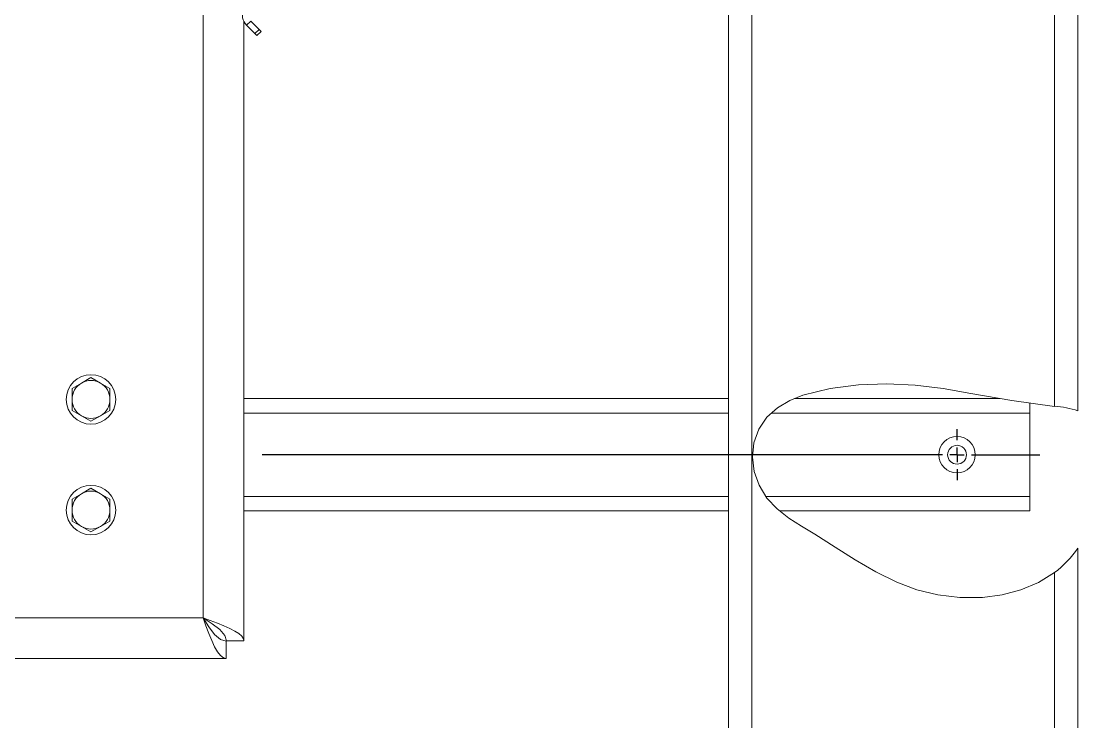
# Model space of a CAD drawing. Header units: millimetres. Extents: x -283029 to -254660, y -24907 to 10674.
# Drawn here: x -278949.89 to -278937.45, y -18310.39 to -18302.15 of the extents above; entities that cross this region are included whole.
import ezdxf

# ---------------------------------------------------------------- set-up
doc = ezdxf.new("R2010")
doc.units = ezdxf.units.MM
doc.header["$LTSCALE"] = 100

# ---------------------------------------------------------------- blocks, each defined once
blk = doc.blocks.new('SW_CENTERMARKSYMBOL_15')
at = {"color": 0, "linetype": 'Continuous'}
for p, q in [((0, 0.5), (0, 23.876)), ((-0.5, 0), (-0.875, 0)), ((0, 0), (-0.25, 0)), ((0, 0), (0, 0.25)), ((0, 0), (0, -0.25)), ((0, 0), (0.25, 0)), ((0.5, 0), (0.875, 0)), ((0, -0.5), (0, -2.839))]:
    blk.add_line(p, q, dxfattribs=at)

msp = doc.modelspace()

# ---------------------------------------------------------------- linework, layer by layer
at = {"color": 1, "linetype": 'Continuous', "lineweight": 0}
for p, q in [((-278947.746, -18309.169), (-278947.746, -18299.445)), ((-278941.564, -18321.259), (-278941.564, -18300.984)), ((-278941.29, -18321.259), (-278941.29, -18300.984)), ((-278937.729, -18306.682), (-278937.729, -18300.984)), ((-278937.455, -18306.735), (-278937.455, -18300.984)), ((-278947.267, -18309.441), (-278947.267, -18302.155)), ((-278947.185, -18302.153), (-278947.234, -18302.201)), ((-278947.234, -18302.201), (-278947.137, -18302.298)), ((-278947.185, -18302.153), (-278947.088, -18302.249)), ((-278947.137, -18302.298), (-278947.088, -18302.249)), ((-278947.088, -18302.249), (-278947.064, -18302.274)), ((-278947.137, -18302.298), (-278947.113, -18302.322)), ((-278947.113, -18302.322), (-278947.064, -18302.274)), ((-278949.065, -18306.344), (-278949.176, -18306.408)), ((-278949.065, -18306.344), (-278948.953, -18306.408)), ((-278949.176, -18306.408), (-278949.287, -18306.472)), ((-278949.287, -18306.601), (-278949.287, -18306.472)), ((-278948.953, -18306.408), (-278948.842, -18306.472)), ((-278948.842, -18306.601), (-278948.842, -18306.472)), ((-278949.287, -18306.729), (-278949.287, -18306.601)), ((-278948.842, -18306.729), (-278948.842, -18306.601)), ((-278941.564, -18306.59), (-278947.267, -18306.59)), ((-278938.368, -18306.59), (-278940.787, -18306.59)), ((-278949.176, -18306.793), (-278949.287, -18306.729)), ((-278948.953, -18306.793), (-278948.842, -18306.729)), ((-278938.02, -18306.762), (-278938.02, -18306.643)), ((-278949.065, -18306.858), (-278949.176, -18306.793)), ((-278949.065, -18306.858), (-278948.953, -18306.793)), ((-278941.564, -18306.762), (-278947.267, -18306.762)), ((-278938.02, -18306.762), (-278941.059, -18306.762)), ((-278938.02, -18307.741), (-278938.02, -18306.762)), ((-278949.176, -18307.709), (-278949.287, -18307.774)), ((-278949.065, -18307.645), (-278949.176, -18307.709)), ((-278949.065, -18307.645), (-278948.953, -18307.709)), ((-278948.953, -18307.709), (-278948.842, -18307.774)), ((-278949.287, -18307.902), (-278949.287, -18307.774)), ((-278948.842, -18307.902), (-278948.842, -18307.774)), ((-278941.564, -18307.741), (-278947.267, -18307.741)), ((-278938.02, -18307.741), (-278941.124, -18307.741)), ((-278938.02, -18307.912), (-278938.02, -18307.741)), ((-278949.287, -18308.031), (-278949.287, -18307.902)), ((-278948.842, -18308.031), (-278948.842, -18307.902)), ((-278941.564, -18307.912), (-278947.267, -18307.912)), ((-278938.02, -18307.912), (-278940.961, -18307.912)), ((-278949.176, -18308.095), (-278949.287, -18308.031)), ((-278949.065, -18308.159), (-278949.176, -18308.095)), ((-278949.065, -18308.159), (-278948.953, -18308.095)), ((-278948.953, -18308.095), (-278948.842, -18308.031)), ((-278937.455, -18321.259), (-278937.455, -18308.349)), ((-278937.729, -18321.259), (-278937.729, -18308.637)), ((-278969.391, -18309.169), (-278947.746, -18309.169)), ((-278947.475, -18309.443), (-278947.475, -18309.649)), ((-278947.267, -18309.441), (-278947.472, -18309.441)), ((-278969.662, -18309.649), (-278947.475, -18309.649))]:
    msp.add_line(p, q, dxfattribs=at)
for points in [[(-278937.729, -18308.637), (-278937.916, -18308.754), (-278938.124, -18308.841), (-278938.346, -18308.899), (-278938.576, -18308.929), (-278938.842, -18308.931), (-278939.102, -18308.9), (-278939.351, -18308.839), (-278939.585, -18308.751), (-278939.833, -18308.628), (-278940.074, -18308.487), (-278940.311, -18308.336), (-278940.551, -18308.185), (-278940.705, -18308.092), (-278940.855, -18307.995), (-278940.993, -18307.887), (-278941.112, -18307.76), (-278941.205, -18307.609), (-278941.262, -18307.448), (-278941.284, -18307.279), (-278941.266, -18307.11), (-278941.207, -18306.951), (-278941.113, -18306.811), (-278940.99, -18306.698), (-278940.845, -18306.614), (-278940.691, -18306.552), (-278940.367, -18306.474), (-278940.036, -18306.43), (-278939.704, -18306.416), (-278939.37, -18306.432), (-278939.039, -18306.474), (-278938.712, -18306.53), (-278938.231, -18306.614), (-278937.729, -18306.682)], [(-278947.475, -18309.649), (-278947.508, -18309.639), (-278947.542, -18309.612), (-278947.576, -18309.568), (-278947.61, -18309.508), (-278947.644, -18309.436), (-278947.678, -18309.353), (-278947.712, -18309.263), (-278947.746, -18309.169)], [(-278947.475, -18309.443), (-278947.542, -18309.422), (-278947.61, -18309.363), (-278947.678, -18309.274), (-278947.746, -18309.169)], [(-278947.746, -18309.169), (-278947.662, -18309.2), (-278947.578, -18309.231), (-278947.501, -18309.262), (-278947.431, -18309.293), (-278947.372, -18309.324), (-278947.324, -18309.355), (-278947.291, -18309.386), (-278947.271, -18309.417), (-278947.267, -18309.441)], [(-278947.746, -18309.169), (-278947.64, -18309.238), (-278947.55, -18309.307), (-278947.491, -18309.376), (-278947.472, -18309.441)]]:
    msp.add_lwpolyline(points, dxfattribs=at)
for centre, radius in [((-278949.065, -18306.601), 0.291), ((-278938.876, -18307.251), 0.214), ((-278938.876, -18307.251), 0.111), ((-278949.065, -18307.902), 0.291)]:
    msp.add_circle(centre, radius, dxfattribs=at)
for centre, radius, start, end in [((-278947.113, -18302.08), 0.171, 90, 225), ((-278949.065, -18306.601), 0.223, 120, 180), ((-278949.065, -18306.601), 0.223, 60, 120), ((-278949.065, -18306.601), 0.223, 0, 60), ((-278949.065, -18306.601), 0.223, 180, 240), ((-278949.065, -18306.601), 0.223, 300, 0), ((-278937.803, -18307.794), 1.115, 71.8039, 86.1854), ((-278949.065, -18306.601), 0.223, 240, 300), ((-278949.065, -18307.902), 0.223, 120, 180), ((-278949.065, -18307.902), 0.223, 60, 120), ((-278949.065, -18307.902), 0.223, 0, 60), ((-278949.065, -18307.902), 0.223, 180, 240), ((-278949.065, -18307.902), 0.223, 300, 0), ((-278949.065, -18307.902), 0.223, 240, 300), ((-278938.507, -18307.623), 1.279, 307.5037, 325.3866)]:
    msp.add_arc(centre, radius, start, end, dxfattribs=at)

# ---------------------------------------------------------------- block references
at = {"color": 1, "linetype": 'Continuous', "lineweight": 0, "xscale": 0.3424772513099015, "yscale": 0.3424772513099015, "zscale": 0.3424772513099015, "rotation": 89.99999999999999}
msp.add_blockref('SW_CENTERMARKSYMBOL_15', (-278938.876, -18307.251), dxfattribs=at)

doc.saveas('drawing.dxf')
